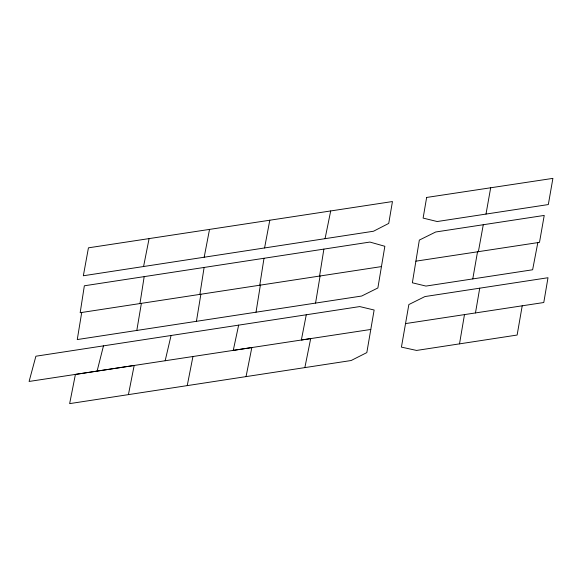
<?xml version="1.0" encoding="UTF-8"?>
<svg xmlns="http://www.w3.org/2000/svg" width="582" height="582" viewBox="0 0 582 582"><rect width="100%" height="100%" fill="white"/><g stroke="black" fill="none" stroke-linecap="round" stroke-linejoin="round"><path stroke-width="0.87" d="M139.964 303.564L144.183 276.632M199.895 294.39L204.107 267.451M259.776 285.224L263.995 258.284M256.015 312.199L260.372 285.136M319.569 276.072L323.876 249.111M81.713 312.483L77.268 339.561L361.698 296.027L377.871 287.966L384.848 246.281L369.89 242.061L84.346 285.791L80.171 312.716L381.465 266.585M196.432 321.322L200.877 294.237M315.56 303.091L320.085 275.992M136.806 330.445L141.382 303.346M459.518 343.86L464.472 314.607M475.472 312.934L479.728 288.177M472.78 278.916L477.524 251.802L539.499 242.359L544.228 215.427L435.722 231.985L419.338 240.09L412.362 282.787L425.959 286.075L532.625 269.772L537.833 242.614M522.214 305.805L517.129 335.043L416.581 350.437L401.427 347.119L408.855 304.553L424.933 296.565L547.997 277.73L543.784 302.516L405.53 323.599M485.999 214.074L490.677 187.768M483.278 224.725L478.382 251.671L415.89 261.173M264.577 247.954L269.793 220.222M204.18 257.222L209.527 229.403L392.45 201.547L388.74 223.408L373.52 231.236L83.342 275.766L88.442 247.83L209.527 229.403M306.278 314.767L301.352 340.019L370.799 329.456M128.426 394.625L134.173 365.46L75.413 374.415L69.651 403.624L351.135 360.52L366.827 352.597L374.131 310.017L359.741 306.576L35.888 356.22L29.1 381.457L251.831 347.556L246.048 376.612M187.237 385.619L192.94 356.519M143.572 266.52L149.094 238.598M304.859 367.606L310.686 338.593L233.258 350.386L238.649 325.134M325.062 238.671L330.7 210.946M165.164 360.753L171.064 335.494M97.107 371.105L103.472 345.861M426.642 197.451L423.114 218.09L437.206 221.531L548.324 204.558L552.9 178.376L426.642 197.451"/></g></svg>
